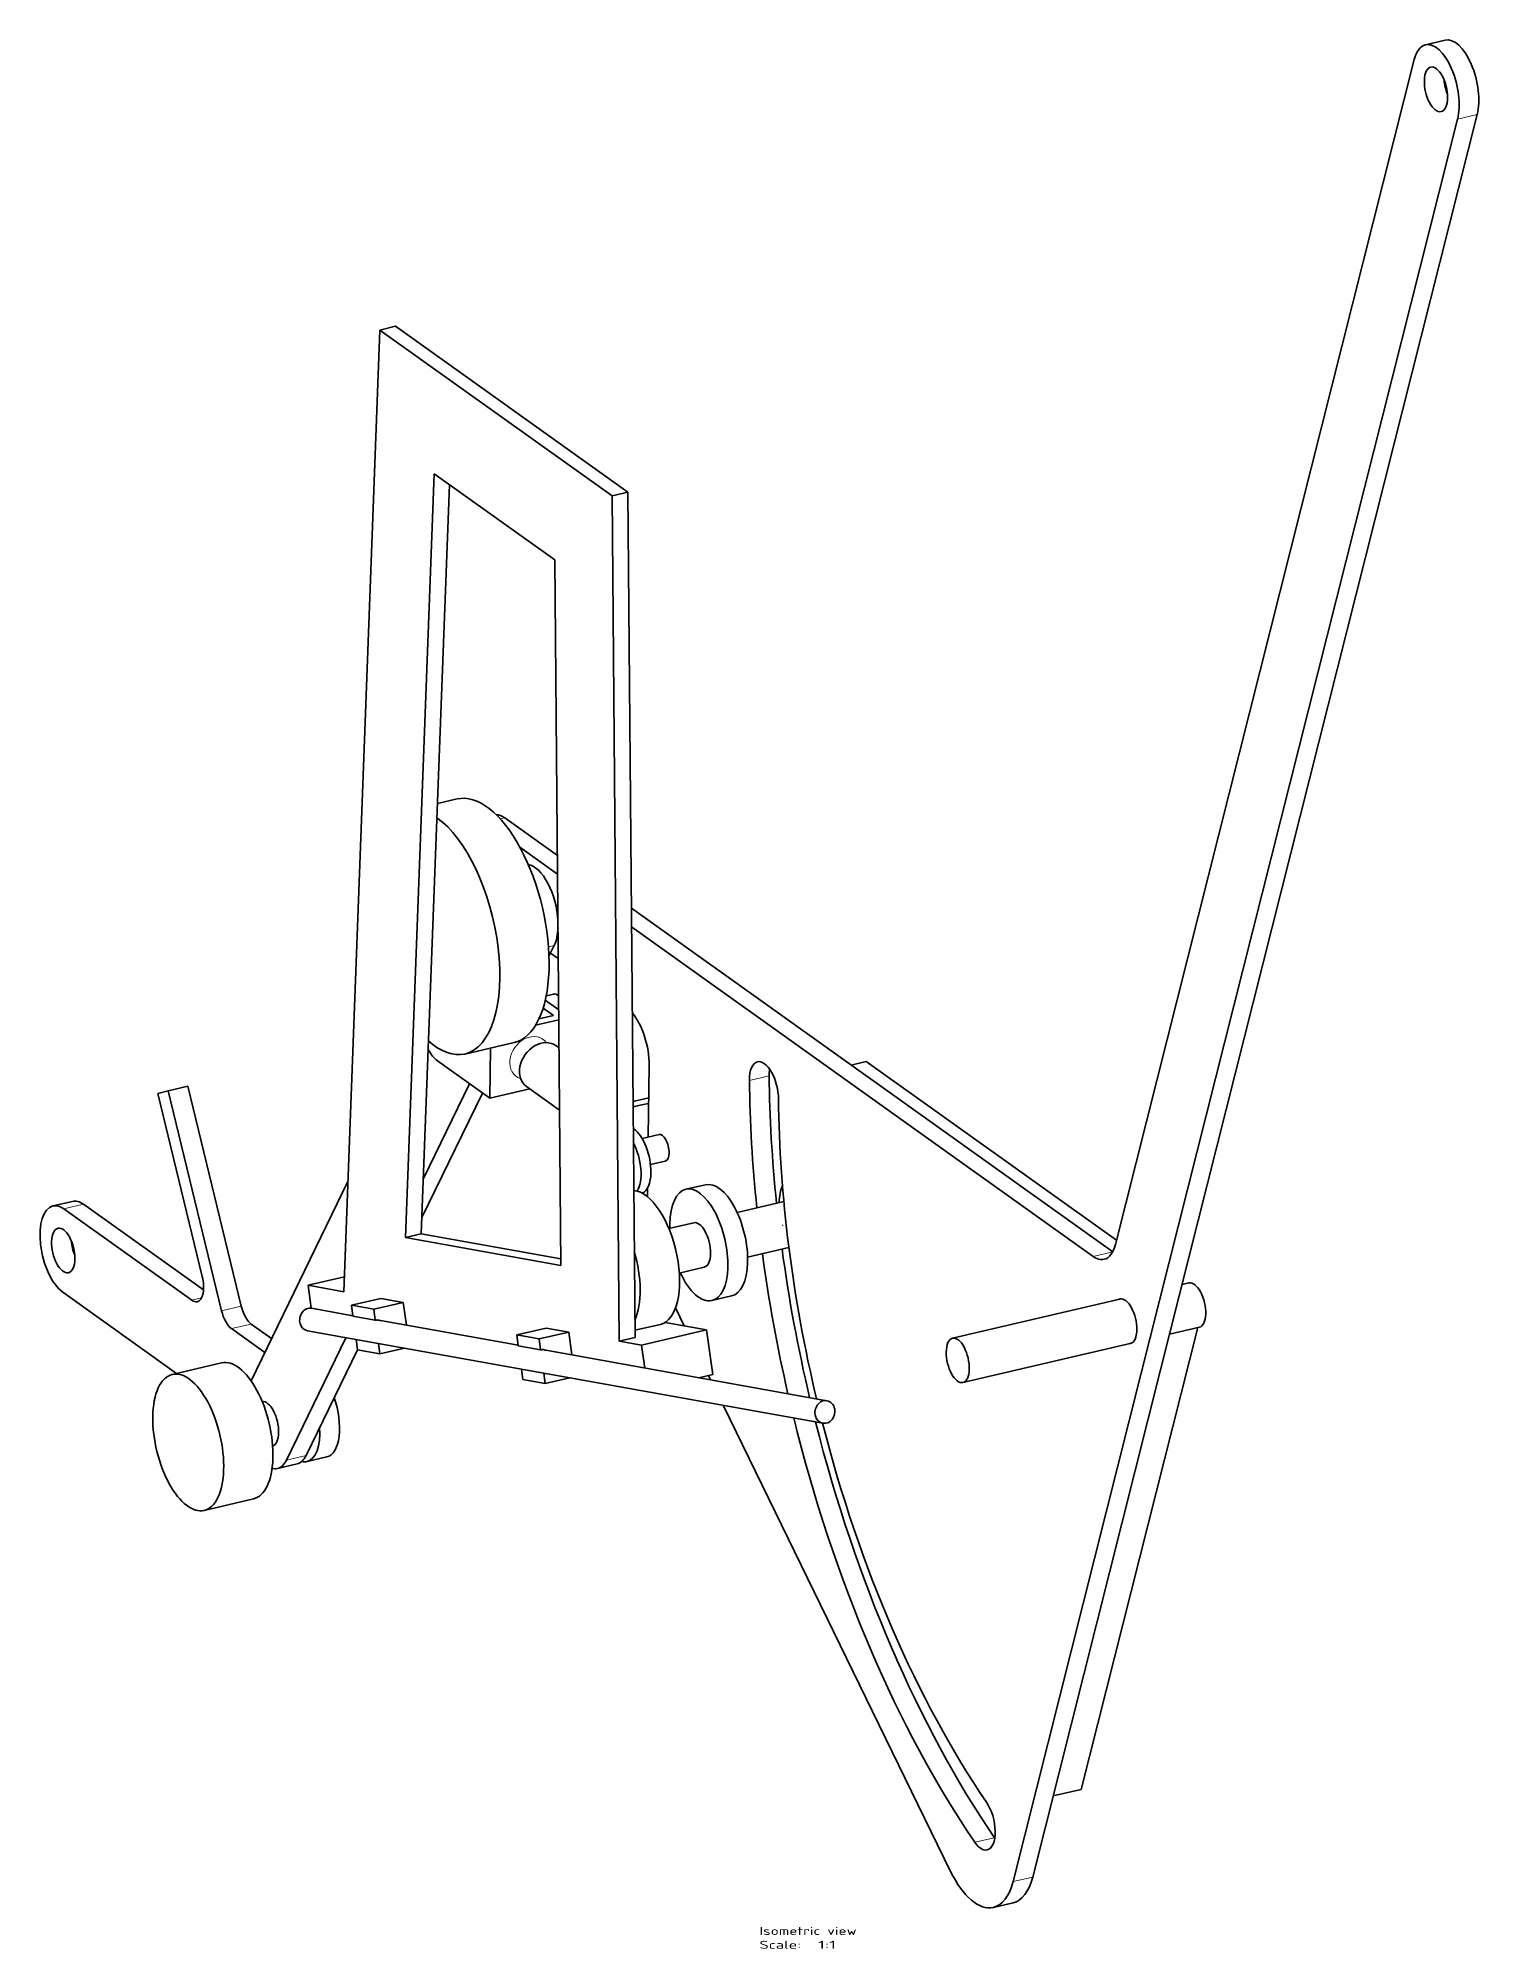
# Model space of a CAD drawing. Extents: x -1303 to 5084, y -25 to 1464.
# Drawn here: x 3841 to 4472, y 74 to 910 of the extents above; entities that cross this region are included whole.
import ezdxf
from ezdxf.enums import TextEntityAlignment as Align

# ---------------------------------------------------------------- set-up
doc = ezdxf.new("R2010")
doc.units = 0
doc.layers.get('0').update_dxf_attribs({"lineweight": 13})
doc.styles.get("Standard").update_dxf_attribs({"font": 'isocp.shx'})

# ---------------------------------------------------------------- blocks, each defined once
blk = doc.blocks.new('BLOCK33')
at = {"color": 7, "lineweight": 13}
for s, p, p2 in [('Isometric view', (-291.542786, -299.243774), (-249.038467, -299.243774)), ('Scale:', (-291.542786, -305.290619), (-273.32666, -305.290619)), ('  1:1', (-273.32666, -305.290619), (-258.146545, -305.290619))]:
    blk.add_text(s, height=3.5, dxfattribs=at).set_placement(p, p2, align=Align.FIT)
blk = doc.blocks.new('BLOCK34')
at = {"color": 7, "lineweight": 35, "ltscale": 0.221184}
for p, q in [((8.322295, 529.52844), (-0.292449, 527.51298)), ((-541.515256, 72.034151), (-550.130001, 70.01869)), ((-315.092962, 28.934304), (-323.707707, 26.918843)), ((-591.905344, 21.63256), (-600.520088, 19.617099)), ((-303.702897, -19.751078), (-312.317641, -21.766539)), ((-480.750784, -90.167621), (-489.365529, -92.183081)), ((-493.672202, -93.190648), (-502.286947, -95.206108)), ((-180.636153, -285.169735), (-189.250898, -287.185195))]:
    blk.add_line(p, q, dxfattribs=at)
at = {"color": 7, "lineweight": 35}
for p, q in [((-135.903158, 2.72412), (-5.199495, 521.075053)), ((13.726732, 495.002621), (-124.721988, -54.064037)), ((22.341477, 497.018081), (-116.107244, -52.048576)), ((-457.502893, 402.771204), (-473.259189, -17.882719)), ((-457.502893, 402.771204), (-355.96833, 330.281713)), ((-450.611097, 404.383573), (-349.076534, 331.894082)), ((-433.769891, 339.92261), (-446.284121, 5.823795)), ((-427.116416, 335.172413), (-439.392326, 7.436163)), ((-380.977757, 302.232243), (-433.769891, 339.92261)), ((-352.826168, -39.486897), (-355.96833, 330.281713)), ((-345.934372, -37.874528), (-349.076534, 331.894082)), ((-378.355435, -6.361762), (-380.977757, 302.232243)), ((-402.851562, 189.393137), (-379.879659, 172.992598)), ((-396.278265, 176.53434), (-379.809832, 164.776882)), ((-347.530537, 149.897296), (-137.048674, -0.373929)), ((-347.460284, 141.681276), (-145.59437, -2.438686)), ((-398.822616, 91.126458), (-420.359477, 86.087807)), ((-409.202974, 88.697896), (-409.478647, 66.756523)), ((-409.478647, 66.756523), (-432.323896, 83.068876)), ((-340.167248, 49.803521), (-339.774881, 81.108754)), ((-244.927993, 82.78105), (-135.42884, 4.605327)), ((-554.6255, 68.777197), (-535.17037, -11.266104)), ((-550.130001, 70.01869), (-526.747874, -26.181265)), ((-541.515256, 72.034151), (-518.133129, -24.165804)), ((-412.664692, 69.031431), (-439.123872, 14.605814)), ((-418.332224, 73.078285), (-438.486504, 31.621628)), ((-513.829346, -56.846337), (-471.453822, 30.318646)), ((-595.735827, 18.342001), (-539.779918, -21.607109)), ((-587.121083, 20.357461), (-534.632864, -17.115929)), ((-301.277268, 16.761509), (-280.871278, 21.535587)), ((-446.284121, 5.823795), (-378.355435, -6.361762)), ((-439.392326, 7.436163), (-378.379561, -3.508764)), ((-546.392475, -53.609888), (-596.192025, -18.056044)), ((-133.416787, -20.994814), (-207.095435, -38.232285)), ((-397.029961, -41.333901), (-458.8124, -30.250904)), ((-472.326672, -37.986423), (-498.375388, -91.56773)), ((-263.784757, -75.39605), (-489.11123, -34.975298)), ((-314.666737, -34.581456), (-343.095395, -41.232476)), ((-128.883467, -40.371579), (-202.562054, -57.609036)), ((-99.882642, -33.586706), (-150.809151, -235.55353)), ((-526.725254, -49.008573), (-548.262116, -54.047225)), ((-467.287485, -43.325761), (-489.760644, -89.552269)), ((-262.018211, -65.553321), (-386.493378, -43.224032)), ((-180.663287, -275.918758), (-124.721988, -54.064037)), ((-172.048543, -273.903297), (-116.107244, -52.048576)), ((-207.990765, -271.414742), (-307.447481, -67.563717)), ((-512.806595, -108.50211), (-534.343456, -113.540761))]:
    blk.add_line(p, q, dxfattribs=at)
at = {"color": 7, "lineweight": 13, "ltscale": 0.221184}
for p, q in [((22.341477, 497.018081), (13.726732, 495.002621)), ((-287.287242, 76.59051), (-295.901986, 74.57505)), ((-587.121083, 20.357461), (-595.735827, 18.342001)), ((-518.133129, -24.165804), (-526.747874, -26.181265)), ((-513.75168, -32.023822), (-522.366425, -34.039282)), ((-489.760644, -89.552269), (-498.375388, -91.56773)), ((-188.747499, -256.696713), (-197.362243, -258.712174)), ((-172.048543, -273.903297), (-180.663287, -275.918758))]:
    blk.add_line(p, q, dxfattribs=at)
at = {"color": 7, "lineweight": 35, "ltscale": 0.176947}
for p, q in [((-450.611097, 404.383573), (-457.502893, 402.771204)), ((-349.076534, 331.894082), (-355.96833, 330.281713)), ((-439.392326, 7.436163), (-446.284121, 5.823795)), ((-345.934372, -37.874528), (-352.826168, -39.486897))]:
    blk.add_line(p, q, dxfattribs=at)
at = {"color": 7, "lineweight": 35, "ltscale": 0.22074}
blk.add_line((-423.745497, 197.649742), (-432.342954, 195.638326), dxfattribs=at)
at = {"color": 7, "lineweight": 13, "ltscale": 0.051852}
blk.add_line((-402.851562, 189.393137), (-404.871089, 188.920659), dxfattribs=at)
at = {"color": 7, "lineweight": 13, "ltscale": 0.064445}
blk.add_line((-381.278776, 133.591173), (-383.788809, 133.003938), dxfattribs=at)
at = {"color": 7, "lineweight": 35, "ltscale": 0.130598}
blk.add_line((-381.278776, 133.591173), (-383.562788, 128.893039), dxfattribs=at)
at = {"color": 7, "lineweight": 35, "ltscale": 0.104534}
blk.add_line((-382.898933, 130.25857), (-379.495862, 127.828985), dxfattribs=at)
at = {"color": 7, "lineweight": 35, "ltscale": 0.180679}
blk.add_line((-385.187163, 109.621173), (-379.305473, 105.421428), dxfattribs=at)
at = {"color": 7, "lineweight": 35, "ltscale": 0.085399}
blk.add_line((-381.446115, 112.336499), (-384.772262, 111.558331), dxfattribs=at)
at = {"color": 7, "lineweight": 35, "ltscale": 0.261246}
blk.add_line((-379.268252, 101.042093), (-389.443349, 98.661581), dxfattribs=at)
at = {"color": 7, "lineweight": 35, "ltscale": 0.165328}
blk.add_line((-387.961684, 101.414569), (-381.522429, 102.921063), dxfattribs=at)
at = {"color": 7, "lineweight": 35, "ltscale": 0.141095}
blk.add_line((-381.522429, 102.921063), (-386.115533, 106.20071), dxfattribs=at)
at = {"color": 7, "lineweight": 35, "ltscale": 0.044401}
blk.add_line((-379.163633, 88.731665), (-380.609019, 89.763724), dxfattribs=at)
at = {"color": 7, "lineweight": 35, "ltscale": 0.166196}
blk.add_line((-251.401058, 81.266646), (-244.927993, 82.78105), dxfattribs=at)
at = {"color": 7, "lineweight": 35, "ltscale": 0.116594}
blk.add_line((-554.6255, 68.777197), (-550.130001, 70.01869), dxfattribs=at)
at = {"color": 7, "lineweight": 35, "ltscale": 0.449276}
blk.add_line((-391.980115, 70.850388), (-409.478647, 66.756523), dxfattribs=at)
at = {"color": 7, "lineweight": 35, "ltscale": 0.444208}
blk.add_line((-378.932497, 61.533926), (-393.392879, 71.859174), dxfattribs=at)
at = {"color": 7, "lineweight": 35, "ltscale": 0.160804}
blk.add_line((-339.952648, 66.925951), (-346.215687, 65.460683), dxfattribs=at)
at = {"color": 7, "lineweight": 35, "ltscale": 0.010135}
blk.add_line((-346.48474, 65.397727), (-346.814681, 65.633317), dxfattribs=at)
at = {"color": 7, "lineweight": 35, "ltscale": 0.015311}
blk.add_line((-346.812019, 65.321169), (-346.215687, 65.460683), dxfattribs=at)
at = {"color": 7, "lineweight": 35, "ltscale": 0.07996}
blk.add_line((-343.677326, 63.6482), (-346.791613, 62.919598), dxfattribs=at)
at = {"color": 7, "lineweight": 35, "ltscale": 0.094855}
blk.add_line((-343.677326, 63.6482), (-339.982894, 64.51253), dxfattribs=at)
at = {"color": 7, "lineweight": 35, "ltscale": 0.008175}
blk.add_line((-346.712128, 53.565101), (-346.445999, 53.375075), dxfattribs=at)
at = {"color": 7, "lineweight": 13, "ltscale": 0.006778}
blk.add_line((-346.445999, 53.375075), (-346.709989, 53.313313), dxfattribs=at)
at = {"color": 7, "lineweight": 35, "ltscale": 0.19035}
blk.add_line((-335.446892, 50.907878), (-342.860685, 49.173386), dxfattribs=at)
at = {"color": 7, "lineweight": 35, "ltscale": 0.166094}
blk.add_line((-332.713195, 39.223405), (-339.182287, 37.709931), dxfattribs=at)
at = {"color": 7, "lineweight": 35, "ltscale": 0.095769}
blk.add_line((-340.494806, 23.669065), (-340.446797, 27.499509), dxfattribs=at)
at = {"color": 7, "lineweight": 35, "ltscale": 0.278679}
blk.add_line((-331.144827, 9.773851), (-320.290755, 12.313213), dxfattribs=at)
at = {"color": 7, "lineweight": 35, "ltscale": 0.463454}
blk.add_line((-296.7212, -2.712634), (-278.670459, 1.510422), dxfattribs=at)
at = {"color": 7, "lineweight": 35, "ltscale": 0.278681}
blk.add_line((-326.588759, -9.700292), (-315.734593, -7.160908), dxfattribs=at)
at = {"color": 7, "lineweight": 13, "ltscale": 0.218395}
blk.add_line((-137.088244, -0.448637), (-145.59437, -2.438686), dxfattribs=at)
at = {"color": 7, "lineweight": 35, "ltscale": 0.407601}
blk.add_line((-473.015063, -11.364548), (-488.89044, -15.078668), dxfattribs=at)
at = {"color": 7, "lineweight": 35, "ltscale": 0.397019}
blk.add_line((-473.259189, -17.882719), (-488.89044, -15.078668), dxfattribs=at)
at = {"color": 7, "lineweight": 35, "ltscale": 0.253035}
blk.add_line((-488.89044, -15.078668), (-487.5145, -25.10612), dxfattribs=at)
at = {"color": 7, "lineweight": 35, "ltscale": 0.076574}
blk.add_line((-103.7185, -14.046759), (-106.700936, -14.744514), dxfattribs=at)
at = {"color": 7, "lineweight": 13, "ltscale": 0.109198}
blk.add_line((-535.526837, -20.612081), (-539.779918, -21.607109), dxfattribs=at)
at = {"color": 7, "lineweight": 35, "ltscale": 0.331776}
for p, q in [((-469.972946, -23.813487), (-457.050829, -20.790296)), ((-460.176143, -25.570911), (-447.254026, -22.54772)), ((-397.653925, -36.786615), (-384.731808, -33.763424)), ((-387.857122, -38.544039), (-374.935005, -35.520848))]:
    blk.add_line(p, q, dxfattribs=at)
at = {"color": 7, "lineweight": 35, "ltscale": 0.120622}
for p, q in [((-469.972946, -23.813487), (-469.317035, -28.593581)), ((-460.176143, -25.570911), (-459.520231, -30.351005)), ((-397.653925, -36.786615), (-396.998013, -41.566709)), ((-387.857122, -38.544039), (-387.20121, -43.324133))]:
    blk.add_line(p, q, dxfattribs=at)
at = {"color": 7, "lineweight": 35, "ltscale": 0.24883}
for p, q in [((-469.972946, -23.813487), (-460.176143, -25.570911)), ((-457.050829, -20.790296), (-447.254026, -22.54772)), ((-469.317035, -28.593581), (-459.520231, -30.351005)), ((-387.857122, -38.544039), (-397.653925, -36.786615)), ((-387.20121, -43.324133), (-396.998013, -41.566709)), ((-374.935005, -35.520848), (-384.731808, -33.763424)), ((-467.295755, -43.324077), (-457.498952, -45.081501)), ((-385.179931, -58.054629), (-394.976734, -56.297205))]:
    blk.add_line(p, q, dxfattribs=at)
at = {"color": 7, "lineweight": 35, "ltscale": 0.252932}
for p, q in [((-445.878647, -32.571084), (-447.254026, -22.54772)), ((-373.559626, -45.544212), (-374.935005, -35.520848)), ((-341.720015, -51.25584), (-343.095395, -41.232476))]:
    blk.add_line(p, q, dxfattribs=at)
at = {"color": 7, "lineweight": 35, "ltscale": 0.219853}
blk.add_line((-324.390115, -32.83732), (-328.2462, -24.933714), dxfattribs=at)
at = {"color": 7, "lineweight": 35, "ltscale": 0.273405}
blk.add_line((-513.75168, -32.023822), (-504.851071, -38.378314), dxfattribs=at)
at = {"color": 7, "lineweight": 35, "ltscale": 0.457074}
blk.add_line((-469.348983, -28.360773), (-487.344684, -25.13257), dxfattribs=at)
at = {"color": 7, "lineweight": 35, "ltscale": 0.284777}
blk.add_line((-334.869182, -32.177593), (-345.960744, -34.772517), dxfattribs=at)
at = {"color": 7, "lineweight": 35, "ltscale": 0.461312}
blk.add_line((-332.829288, -31.323322), (-314.666737, -34.581456), dxfattribs=at)
at = {"color": 7, "lineweight": 35, "ltscale": 0.333576}
blk.add_line((-99.185119, -33.423509), (-112.177329, -36.463099), dxfattribs=at)
at = {"color": 7, "lineweight": 35, "ltscale": 0.447504}
blk.add_line((-522.366425, -34.039282), (-507.798071, -44.440199), dxfattribs=at)
at = {"color": 7, "lineweight": 35, "ltscale": 0.114747}
for p, q in [((-467.919722, -38.776794), (-467.295755, -43.324077)), ((-458.122918, -40.534218), (-457.498952, -45.081501)), ((-395.6007, -51.749922), (-394.976734, -56.297205)), ((-385.803897, -53.507345), (-385.179931, -58.054629))]:
    blk.add_line(p, q, dxfattribs=at)
at = {"color": 7, "lineweight": 35, "ltscale": 0.247153}
blk.add_line((-343.095395, -41.232476), (-352.826168, -39.486897), dxfattribs=at)
at = {"color": 7, "lineweight": 35, "ltscale": 0.492335}
blk.add_line((-314.666737, -34.581456), (-311.989547, -54.092046), dxfattribs=at)
at = {"color": 7, "lineweight": 35, "ltscale": 0.275504}
for p, q in [((-446.768553, -42.571073), (-457.498952, -45.081501)), ((-374.449531, -55.544201), (-385.179931, -58.054629))]:
    blk.add_line(p, q, dxfattribs=at)
at = {"color": 7, "lineweight": 35, "ltscale": 0.15511}
blk.add_line((-311.989547, -54.092046), (-318.030831, -55.505434), dxfattribs=at)
at = {"color": 7, "lineweight": 35, "ltscale": 0.05316}
blk.add_line((-312.87969, -56.429614), (-313.812089, -54.518527), dxfattribs=at)
at = {"color": 7, "lineweight": 35, "ltscale": 0.315667}
blk.add_line((-163.103846, -238.429932), (-150.809151, -235.55353), dxfattribs=at)
at = {"color": 7, "lineweight": 35}
for centre, major_axis, ratio, start_param, end_param in [((4.263619, 508.038849), (-4.556068, 19.474142), 0.466091, 6.2831852562, 7.0172474773), ((4.263619, 508.038849), (-4.556068, 19.474142), 0.466091, 3.8756548237, 6.2831852562), ((12.878364, 510.054291), (-4.556068, 19.474142), 0.466091, 3.8756548237, 6.2831852562), ((4.263619, 508.038849), (-2.278034, 9.737071), 0.466091, 4.2247206741, 6.2831956015), ((4.263619, 508.038849), (-2.278034, 9.737071), 0.466091, 0.0000102943, 3.1416029479), ((12.878364, 510.054291), (-2.278034, 9.737071), 0.466091, 1.2503737655, 1.8912188889), ((4.263619, 508.038849), (-2.278034, 9.737071), 0.466091, 3.1416029479, 4.2247206741), ((-411.284058, 144.388107), (-12.460847, 53.26178), 0.466091, 3.1416165458, 6.2832091994), ((-432.820923, 139.349442), (-12.460847, 53.26178), 0.466091, 3.1416165458, 5.8091943578), ((-403.079651, 171.194107), (-4.556068, 19.474142), 0.466091, 5.7955170009, 6.1785271932), ((-389.747192, 149.426758), (-4.556068, 19.474142), 0.466091, 4.3412492028, 6.1030440559), ((-389.747192, 149.426758), (-4.556068, 19.474142), 0.466091, 3.6624003796, 4.183995837), ((-380.079254, 106.494263), (-1.366821, 5.842243), 0.466091, 5.5782258544, 6.2831956015), ((-349.928345, 88.357704), (-4.556068, 19.474142), 0.466091, 4.2247206741, 5.5399697439), ((-387.000946, 80.811447), (6.392146, 8.952121), 0.781579, 0.0000307913, 3.1416234449), ((-432.152405, 96.71785), (-3.417051, 14.605607), 0.466091, 2.0894015277, 2.6538701982), ((-432.820923, 139.349442), (-12.460847, 53.26178), 0.466091, 2.5532846827, 3.1416165458), ((-289.555481, 70.505043), (-2.847543, 12.171339), 0.466091, 6.2831445161, 7.4064960374), ((-289.555481, 70.505043), (-2.847543, 12.171339), 0.466091, 4.2649033839, 6.2831445161), ((-280.940735, 72.520508), (-2.847543, 12.171339), 0.466091, 0.8622080666, 1.1233107303), ((-122.98867, -28.773785), (-73.717186, 315.091644), 0.466091, 1.1233107303, 1.3051592177), ((-131.603409, -30.789246), (-73.717186, 315.091644), 0.466091, 1.1233107303, 1.3051592177), ((-131.603409, -30.789246), (-68.022102, 290.748962), 0.466091, 1.1233107303, 1.5785023963), ((-346.617493, 39.726101), (-3.417051, 14.605607), 0.466091, 4.224666525, 5.7954628518), ((-334.080048, 45.065643), (-1.366821, 5.842243), 0.466091, 4.2247206741, 6.2831956015), ((-350.924866, 38.718372), (3.417051, -14.605607), 0.466091, 0.4328554961, 2.0817461842), ((-334.080048, 45.065643), (-1.366821, 5.842243), 0.466091, 3.1416029479, 4.2247206741), ((-346.617493, 39.726101), (-3.417051, 14.605607), 0.466091, 3.20049477, 4.224666525), ((-341.703217, -2.966364), (-6.834103, 29.211214), 0.466091, 3.141587993, 6.1369546122), ((-318.012665, 2.576152), (-5.695086, 24.342678), 0.466091, 6.2831806466, 7.3663133277), ((-318.012665, 2.576152), (-5.695086, 24.342678), 0.466091, 3.141587993, 6.2831806466), ((-309.397919, 4.591613), (-5.695086, 24.342678), 0.466091, 3.141587993, 6.2831806466), ((-272.785278, 13.15732), (-4.556068, 19.474142), 0.466091, 0.5615071643, 1.0471976732), ((-595.963928, 0.142978), (-4.556068, 19.474142), 0.466091, 0.0000102943, 2.6539243473), ((-595.963928, 0.142978), (-4.556068, 19.474142), 0.466091, 5.7955170009, 6.2831956015), ((-587.349182, 2.158439), (-4.556068, 19.474142), 0.466091, 5.7955170009, 6.2831956015), ((-595.963928, 0.142978), (-2.278034, 9.737071), 0.466091, 0.0000102943, 3.1416029479), ((-595.963928, 0.142978), (-2.278034, 9.737071), 0.466091, 4.2247206741, 6.2831956015), ((-318.012665, 2.576152), (-5.695086, 24.342678), 0.466091, 1.0831280205, 1.1592794852), ((-318.012665, 2.576152), (-2.278034, 9.737071), 0.466091, 4.2247206741, 6.2831956015), ((-587.349182, 2.158439), (-2.278034, 9.737071), 0.466091, 1.2503737655, 1.8912188889), ((-122.98867, -28.773785), (-73.717186, 315.091644), 0.466091, 1.3687041296, 1.5741628346), ((-145.366272, 15.760336), (-4.556068, 19.474142), 0.466091, 3.141649505, 3.8756548237), ((-595.963928, 0.142978), (-2.278034, 9.737071), 0.466091, 3.1416029479, 4.2247206741), ((-358.932709, -6.997285), (-6.834103, 29.211214), 0.466091, 3.690463567, 4.8348876009), ((-318.012665, 2.576152), (-2.278034, 9.737071), 0.466091, 3.1416029479, 4.2247206741), ((-131.603409, -30.789246), (-73.717186, 315.091644), 0.466091, 1.3687041296, 1.562372219), ((-145.366272, 15.760336), (-4.556068, 19.474142), 0.466091, 2.6539243473, 3.141649505), ((-539.665894, -12.507598), (-2.278034, 9.737071), 0.466091, 3.1415926926, 4.7308661572), ((-318.012665, 2.576152), (-5.695086, 24.342678), 0.466091, 1.9823131701, 3.141587993), ((-101.451813, -23.735134), (-2.266644, 9.688386), 0.466091, 3.1416029479, 6.2831956015), ((-539.665894, -12.507598), (-2.278034, 9.737071), 0.466091, 2.6539243473, 3.1415926926), ((-513.637634, -22.924311), (-2.278034, 9.737071), 0.466091, 1.5892735036, 2.6539243473), ((-488.227966, -30.053934), (0.882845, 4.921442), 0.867373, 6.283084995, 9.4246776486), ((-131.603409, -30.789246), (-2.278034, 9.737071), 0.466091, 0.0000102943, 0.1000338323), ((-131.603409, -30.789246), (-2.278034, 9.737071), 0.466091, 4.2247206741, 6.2831956015), ((-522.25238, -24.939772), (-2.278034, 9.737071), 0.466091, 1.5892735036, 2.6539243473), ((-458.837555, -35.326206), (-0.900502, -5.01987), 0.867373, 3.1417115263, 3.499685934), ((-458.837555, -35.326206), (-0.900502, -5.01987), 0.867373, 2.9432380867, 3.1417115263), ((-204.828751, -47.920662), (-2.266644, 9.688386), 0.466091, 0.0000102943, 1.0831280205), ((-204.828751, -47.920662), (-2.266644, 9.688386), 0.466091, 3.1416029479, 6.2831956015), ((-131.603409, -30.789246), (-2.278034, 9.737071), 0.466091, 3.0415500097, 3.1416029479), ((-131.603409, -30.789246), (-2.278034, 9.737071), 0.466091, 3.1416029479, 4.2247206741), ((-519.76593, -78.755341), (-6.959394, 29.746754), 0.466091, 3.141587993, 6.2831806466), ((-386.518524, -48.299335), (-0.900502, -5.01987), 0.867373, 3.1417115263, 3.499685934), ((-386.518524, -48.299335), (-0.900502, -5.01987), 0.867373, 2.9432380867, 3.1417115263), ((-204.828751, -47.920662), (-2.266644, 9.688386), 0.466091, 1.0831280205, 3.1416029479), ((-541.302795, -83.793991), (-6.959394, 29.746754), 0.466091, 6.2831806466, 7.3663133277), ((-541.302795, -83.793991), (-6.959394, 29.746754), 0.466091, 3.141587993, 6.2831806466), ((-506.843811, -75.732147), (-2.278034, 9.737071), 0.466091, 5.2331967064, 6.243512584), ((-485.306946, -70.693497), (-4.556068, 19.474142), 0.466091, 3.1416029479, 4.9372799686), ((-262.901489, -70.474686), (0.882845, 4.921442), 0.867373, 6.283084995, 9.4246776486), ((-262.901489, -70.474686), (0.882845, 4.921442), 0.867373, 5.1281345049, 6.283084995), ((-541.302795, -83.793991), (-6.959394, 29.746754), 0.466091, 1.0831280205, 3.141587993), ((-506.843811, -75.732147), (-2.278034, 9.737071), 0.466091, 3.1812653631, 5.2331967064), ((-131.603409, -30.789246), (-73.717186, 315.091644), 0.466091, 1.596087811, 2.2646757872), ((-122.98867, -28.773785), (-73.717186, 315.091644), 0.466091, 1.6079642671, 2.2646757872), ((-262.901489, -70.474686), (0.882845, 4.921442), 0.867373, 3.1414923414, 5.1281345049), ((-493.921692, -72.708961), (-4.556068, 19.474142), 0.466091, 3.1416029479, 4.3639047524), ((-131.603409, -30.789246), (-68.022102, 290.748962), 0.466091, 1.6151817944, 2.2646757872), ((-506.843811, -75.732147), (-4.556068, 19.474142), 0.466091, 3.1416799708, 3.6624003796), ((-498.229065, -73.71669), (-4.556068, 19.474142), 0.466091, 3.1416799708, 3.6624003796), ((-506.843811, -75.732147), (-4.556068, 19.474142), 0.466091, 2.8955418671, 3.1416799708), ((-493.921692, -72.708961), (-4.556068, 19.474142), 0.466091, 2.9020332728, 3.1416029479), ((-194.822113, -249.907974), (-2.847543, 12.171339), 0.466091, 3.1416139537, 5.4062684407), ((-194.822113, -249.907974), (-2.847543, 12.171339), 0.466091, 2.2646757872, 3.1416139537), ((-186.207367, -247.892517), (-2.847543, 12.171339), 0.466091, 2.2646757872, 2.279384133), ((-197.22374, -253.105377), (-7.97312, 34.07975), 0.466091, 2.0256058166, 3.1415749199), ((-188.608994, -251.08992), (-7.97312, 34.07975), 0.466091, 3.1415749199, 3.8756548237), ((-197.22374, -253.105377), (-7.97312, 34.07975), 0.466091, 3.1415749199, 3.8756548237)]:
    blk.add_ellipse(centre, major_axis=major_axis, ratio=ratio, start_param=start_param, end_param=end_param, dxfattribs=at)
at = {"color": 7, "lineweight": 13}
blk.add_ellipse((-392.077667, 84.436417), major_axis=(5.811041, 8.138292), ratio=0.781579, start_param=6.0123752552, end_param=9.6955880848, dxfattribs=at)
at = {"color": 7, "lineweight": 5}
blk.add_point((-281.400024, 11.141859), dxfattribs=at)

msp = doc.modelspace()

# ---------------------------------------------------------------- block references
at = {"lineweight": 0}
for name in ['BLOCK34', 'BLOCK33']:
    msp.add_blockref(name, (4448.184477, 379.553666), dxfattribs=at)

doc.saveas('drawing.dxf')
